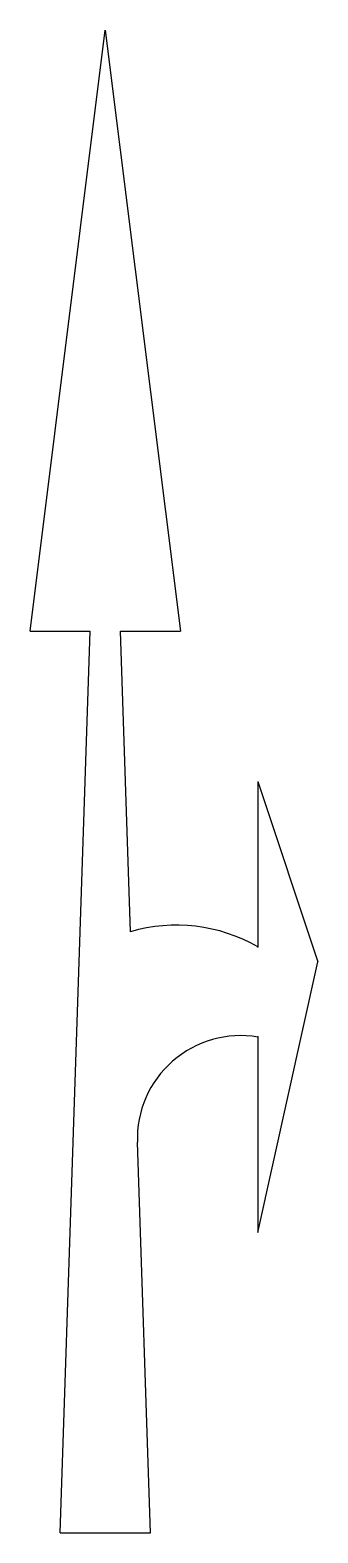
# Model space of a CAD drawing. Header units: metres. Extents: x -0.1 to 0.86, y 0 to 5.
import ezdxf

# ---------------------------------------------------------------- set-up
doc = ezdxf.new("R2010")
doc.units = ezdxf.units.M
doc.header["$PDSIZE"] = -1

msp = doc.modelspace()

# ---------------------------------------------------------------- linework, layer by layer
at = {"color": 7, "linetype": 'Continuous'}
for p, q in [((-0.1, 3), (0.15, 5)), ((0.15, 5), (0.4, 3)), ((-0.1, 3), (0.1, 3)), ((0.0667, 2), (0.1, 3)), ((0.2333, 2), (0.2, 3)), ((0.2, 3), (0.4, 3)), ((0.6567, 2.5), (0.6567, 1.95)), ((0.6567, 2.5), (0.8567, 1.9)), ((0.0433, 1.3), (0.0667, 2)), ((0.6567, 1), (0.8567, 1.9)), ((0.6567, 1.65), (0.6567, 1)), ((0, 0), (0.0433, 1.3)), ((0.3, 0), (0.2567, 1.3)), ((0, 0), (0.3, 0))]:
    msp.add_line(p, q, dxfattribs=at)
for centre, radius, start, end in [((0.3865, 1.4794), 0.5427, 60.1373, 106.3907), ((0.5998, 1.3114), 0.3433, 80.4627, 181.9092)]:
    msp.add_arc(centre, radius, start, end, dxfattribs=at)
for p in [(0.6567, 1.95), (0.6567, 1.65)]:
    msp.add_point(p, dxfattribs=at)

doc.saveas('drawing.dxf')
